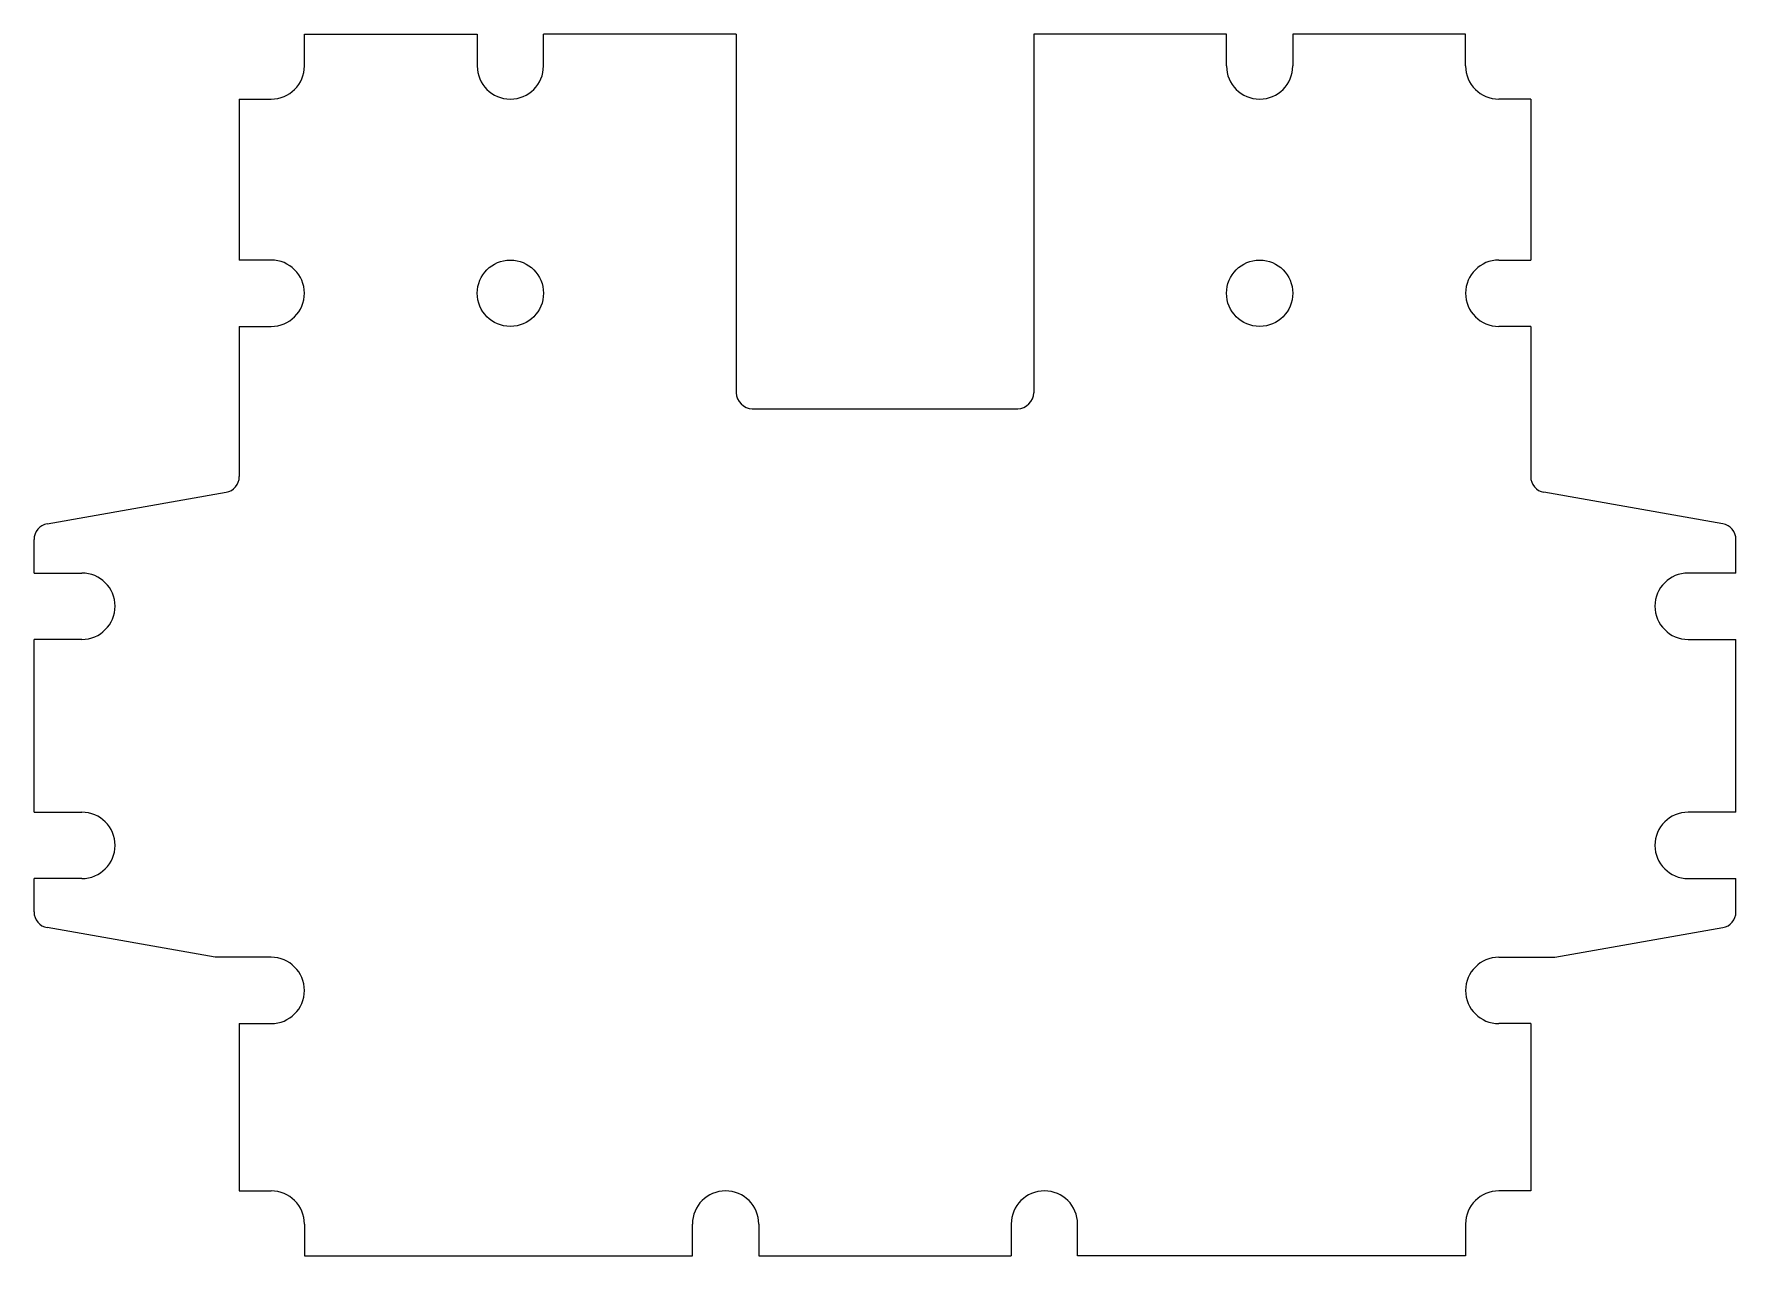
# Model space of a CAD drawing. Extents: x -107 to 107, y -163 to -10.
import ezdxf

# ---------------------------------------------------------------- set-up
doc = ezdxf.new("R2010")
doc.units = 0
doc.layers.add('VISIBLE', color=7, linetype='CONTINUOUS')

msp = doc.modelspace()

# ---------------------------------------------------------------- linework, layer by layer
at = {"layer": 'VISIBLE'}
for p, q in [((-72.84, -9.8), (-51.16, -9.8)), ((-72.84, -13.8), (-72.84, -9.8)), ((-51.16, -9.8), (-51.16, -13.8)), ((-18.65, -9.8), (-42.84, -9.8)), ((-42.84, -13.8), (-42.84, -9.8)), ((-18.65, -9.8), (-18.65, -54.78)), ((42.84, -9.8), (18.65, -9.8)), ((18.65, -9.8), (18.65, -54.78)), ((42.84, -13.8), (42.84, -9.8)), ((72.84, -9.8), (51.16, -9.8)), ((51.16, -9.8), (51.16, -13.8)), ((72.84, -13.8), (72.84, -9.8)), ((-81, -17.96), (-77, -17.96)), ((-81, -17.96), (-81, -38.14)), ((81, -17.96), (77, -17.96)), ((81, -17.96), (81, -38.14)), ((-77, -38.14), (-81, -38.14)), ((77, -38.14), (81, -38.14)), ((-81, -46.46), (-77, -46.46)), ((-81, -46.46), (-81, -65.3)), ((81, -46.46), (77, -46.46)), ((81, -46.46), (81, -65.3)), ((-16.65, -56.78), (16.65, -56.78)), ((-105.1, -71.22), (-82.65, -67.27)), ((105.1, -71.22), (82.65, -67.27)), ((-106.75, -77.39), (-106.75, -73.19)), ((106.75, -77.39), (106.75, -73.19)), ((-106.75, -77.39), (-100.75, -77.39)), ((106.75, -77.39), (100.75, -77.39)), ((-100.75, -85.71), (-106.75, -85.71)), ((-106.75, -107.39), (-106.75, -85.71)), ((100.75, -85.71), (106.75, -85.71)), ((106.75, -107.39), (106.75, -85.71)), ((-106.75, -107.39), (-100.75, -107.39)), ((106.75, -107.39), (100.75, -107.39)), ((-100.75, -115.71), (-106.75, -115.71)), ((-106.75, -119.9), (-106.75, -115.71)), ((100.75, -115.71), (106.75, -115.71)), ((106.75, -119.9), (106.75, -115.71)), ((-84.01, -125.59), (-105.1, -121.87)), ((84.01, -125.59), (105.1, -121.87)), ((-77, -125.59), (-84.01, -125.59)), ((77, -125.59), (84.01, -125.59)), ((-81, -133.91), (-77, -133.91)), ((-81, -133.91), (-81, -154.88)), ((81, -133.91), (77, -133.91)), ((81, -133.91), (81, -154.88)), ((-81, -154.88), (-77, -154.88)), ((81, -154.88), (77, -154.88)), ((-72.84, -159.04), (-72.84, -163.04)), ((-24.16, -163.04), (-24.16, -159.04)), ((-15.84, -159.04), (-15.84, -163.04)), ((15.84, -159.04), (15.84, -163.04)), ((24.16, -163.04), (24.16, -159.04)), ((72.84, -159.04), (72.84, -163.04)), ((-72.84, -163.04), (-24.16, -163.04)), ((-15.84, -163.04), (15.84, -163.04)), ((72.84, -163.04), (24.16, -163.04))]:
    msp.add_line(p, q, dxfattribs=at)
for centre in [(-47, -42.3), (47, -42.3)]:
    msp.add_circle(centre, 4.16, dxfattribs=at)
for centre, radius, start, end in [((-77, -13.8), 4.16, 270, 0), ((-47, -13.8), 4.16, 180, 0), ((47, -13.8), 4.16, 180, 0), ((77, -13.8), 4.16, 180, 270), ((-77, -42.3), 4.16, 270, 90), ((77, -42.3), 4.16, 90, 270), ((-16.65, -54.78), 2, 180, 270), ((16.65, -54.78), 2, 270, 0), ((-83, -65.3), 2, 280, 0), ((83, -65.3), 2, 180, 260), ((-104.75, -73.19), 2, 100, 180), ((104.75, -73.19), 2, 0, 80), ((-100.75, -81.55), 4.16, 270, 90), ((100.75, -81.55), 4.16, 90, 270), ((-100.75, -111.55), 4.16, 270, 90), ((100.75, -111.55), 4.16, 90, 270), ((-104.75, -119.9), 2, 180, 260), ((104.75, -119.9), 2, 280, 0), ((-77, -129.75), 4.16, 270, 90), ((77, -129.75), 4.16, 90, 270), ((-77, -159.04), 4.16, 0, 90), ((-20, -159.04), 4.16, 0, 180), ((20, -159.04), 4.16, 0, 180), ((77, -159.04), 4.16, 90, 180)]:
    msp.add_arc(centre, radius, start, end, dxfattribs=at)

doc.saveas('drawing.dxf')
